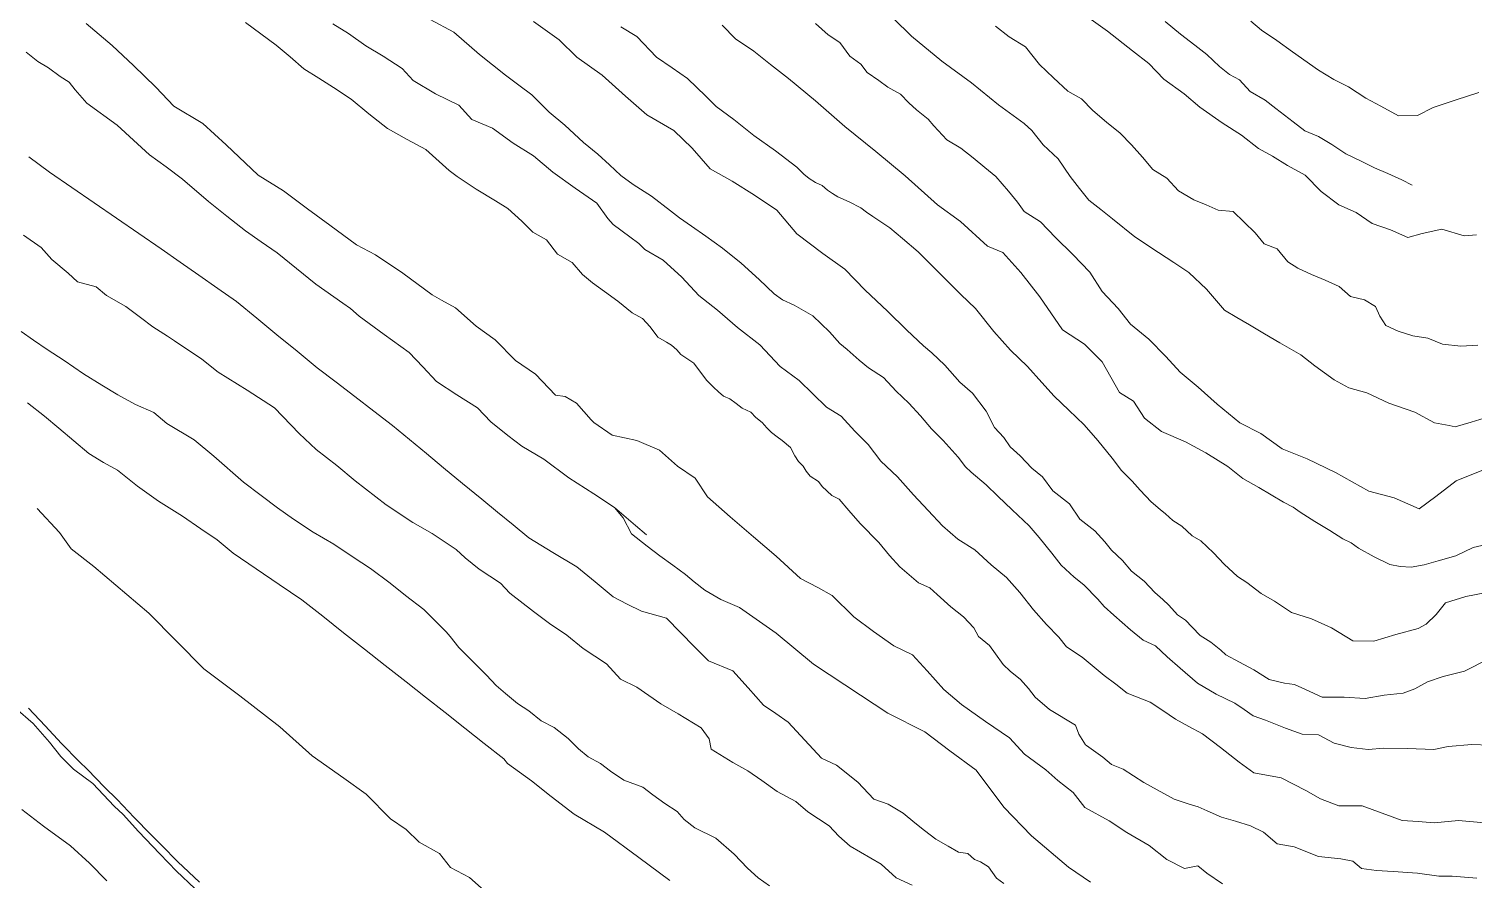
# Model space of a CAD drawing. Extents: x 683321 to 688873, y 7661944 to 7668387.
# Drawn here: x 686883.8 to 687184.1, y 7667573 to 7667749.8 of the extents above; entities that cross this region are included whole.
import ezdxf

# ---------------------------------------------------------------- set-up
doc = ezdxf.new("R2010")
doc.units = 0
doc.header["$MEASUREMENT"] = 0
doc.layers.add('01 CRESTA_Line', color=3, linetype='Continuous', lineweight=20)

msp = doc.modelspace()

# ---------------------------------------------------------------- linework, layer by layer
at = {"layer": '01 CRESTA_Line'}
for points in [[(686895.67, 7667750.93, 4340.25), (686901.09, 7667746.39, 4340.2), (686905.5, 7667742.26, 4340.14), (686910.17, 7667737.74, 4340.07), (686913.88, 7667733.76, 4340.05), (686919.9, 7667730.19, 4340.06), (686924.78, 7667725.73, 4340.04), (686931.47, 7667719.4, 4340.06), (686936.7, 7667716.18, 4340.13), (686941.71, 7667712.42, 4340.19), (686946.34, 7667709.05, 4340.21), (686951.88, 7667704.93, 4340.17), (686955.85, 7667702.83, 4340.16), (686961.54, 7667699.02, 4340.24), (686967.63, 7667694.51, 4340.2), (686969.58, 7667693.43, 4340.19), (686972.47, 7667691.87, 4340.18), (686976.79, 7667688, 4340.18), (686980.72, 7667685.16, 4340.21), (686984.97, 7667680.88, 4340.19), (686989.13, 7667678.05, 4340.16), (686993.3, 7667673.65, 4340.08), (686995.26, 7667673.42, 4340.07), (686997.63, 7667672.03, 4340.04), (687000.7, 7667668.56, 4340.06), (687001.25, 7667668.02, 4340.06), (687005.08, 7667665.36, 4340.06), (687010.16, 7667664.23, 4340.09), (687014.93, 7667662.24, 4340.11), (687018.67, 7667658.91, 4340.11), (687022.35, 7667656.4, 4340.11), (687024.89, 7667652.51, 4340.09), (687029.59, 7667648.38, 4340.07), (687034.43, 7667644.25, 4340.09), (687039.15, 7667640.17, 4340.05), (687044.19, 7667635.57, 4340.03), (687047.83, 7667633.65, 4340), (687050.83, 7667632.05, 4340), (687055.34, 7667627.61, 4340.04), (687059.4, 7667624.53, 4339.94), (687063.66, 7667621.58, 4339.9), (687067.51, 7667619.65, 4339.88), (687070.6, 7667616.35, 4339.82), (687074.02, 7667612.5, 4339.73), (687077.68, 7667609.34, 4339.71), (687082.68, 7667605.79, 4339.68), (687087.67, 7667602.4, 4339.73), (687090.82, 7667599.02, 4339.75), (687095.25, 7667595.74, 4339.79), (687097.74, 7667593.53, 4339.8), (687100.94, 7667591.03, 4339.74), (687103.38, 7667587.91, 4339.69), (687108.45, 7667585.16, 4339.76), (687112.07, 7667582.72, 4339.86), (687116.72, 7667580.01, 4339.96), (687120.39, 7667577.09, 4340.01), (687124.08, 7667575.24, 4340.04), (687126.87, 7667575.78, 4340.09), (687128.73, 7667574.26, 4340.11), (687131.96, 7667572.07, 4340.1)], [(686928.8, 7667751.17, 4350.04), (686931.99, 7667748.83, 4350.19), (686935.19, 7667746.48, 4350.33), (686938.07, 7667744.02, 4350.42), (686940.96, 7667741.55, 4350.45), (686944.03, 7667739.6, 4350.48), (686947.1, 7667737.66, 4350.47), (686950.81, 7667735.23, 4350.37), (686954.45, 7667732.18, 4350.39), (686958.33, 7667729.11, 4350.36), (686962.45, 7667726.83, 4350.34), (686966.29, 7667724.77, 4350.3), (686971.14, 7667720.37, 4350.24), (686972.83, 7667719.17, 4350.22), (686976.79, 7667716.51, 4350.17), (686980.83, 7667714.07, 4350.15), (686983.34, 7667712.47, 4350.15), (686986.29, 7667709.87, 4350.14), (686988.54, 7667707.58, 4350.13), (686991.38, 7667705.99, 4350.1), (686993.72, 7667703, 4350.11), (686996.73, 7667701.24, 4350.12), (686998.91, 7667698.78, 4350.16), (687000.94, 7667697.07, 4350.17), (687003.45, 7667695.24, 4350.06), (687006.22, 7667693.23, 4350.09), (687009.19, 7667690.77, 4350.04), (687011.37, 7667689.61, 4350.1), (687012.97, 7667687.91, 4350.1), (687014.53, 7667685.73, 4350.08), (687016.33, 7667684.69, 4350.06), (687017.43, 7667684.09, 4350.05), (687018.53, 7667683.11, 4350.06), (687019.35, 7667682.15, 4350.06), (687022.07, 7667680.32, 4350.07), (687024.66, 7667676.83, 4350.1), (687026.14, 7667675.32, 4350.13), (687027.19, 7667674.39, 4350.14), (687028.21, 7667673.5, 4350.13), (687029.53, 7667672.92, 4350.12), (687030.82, 7667671.96, 4350.13), (687032.08, 7667670.94, 4350.14), (687033.93, 7667670.11, 4350.16), (687034.96, 7667669.03, 4350.18), (687036.25, 7667668.01, 4350.19), (687037.24, 7667666.87, 4350.2), (687038.16, 7667665.94, 4350.21), (687039.38, 7667665, 4350.23), (687040.43, 7667664.22, 4350.25), (687042.16, 7667662.77, 4350.25), (687043.02, 7667661.06, 4350.24), (687043.78, 7667659.85, 4350.24), (687044.79, 7667658.92, 4350.25), (687045.41, 7667657.86, 4350.24), (687046.21, 7667656.82, 4350.24), (687047.95, 7667655.72, 4350.23), (687048.75, 7667654.7, 4350.23), (687050.72, 7667652.83, 4350.25), (687052.3, 7667652.06, 4350.22), (687054.27, 7667649.71, 4350.21), (687056.61, 7667647.01, 4350.16), (687060.5, 7667643.02, 4350.08), (687062.74, 7667640.34, 4350.04), (687064.87, 7667637.95, 4350.01), (687068.78, 7667634.67, 4349.95), (687071.1, 7667633.62, 4349.89), (687072.65, 7667632.22, 4349.82), (687075.46, 7667629.64, 4349.72), (687078.14, 7667627.59, 4349.67), (687080.25, 7667625.32, 4349.7), (687081.25, 7667623.47, 4349.74), (687083.54, 7667621.62, 4349.79), (687084.76, 7667619.87, 4349.85), (687086.38, 7667617.7, 4349.88), (687087.83, 7667616.26, 4349.8), (687089.96, 7667614.58, 4349.75), (687091.64, 7667612.69, 4349.68), (687093.06, 7667610.89, 4349.67), (687096.03, 7667608.28, 4349.76), (687101.44, 7667605.06, 4349.93), (687102.08, 7667603.18, 4350), (687103.52, 7667600.98, 4349.99), (687103.67, 7667600.81, 4349.93), (687107.07, 7667598.4, 4350), (687108.87, 7667596.85, 4349.76), (687111.35, 7667595.89, 4350.04), (687115.63, 7667593.11, 4349.96), (687119.77, 7667590.86, 4349.95), (687121.9, 7667589.68, 4349.97), (687124.86, 7667588.67, 4349.98), (687126.93, 7667588.08, 4349.99), (687128.77, 7667587.25, 4350), (687131.79, 7667585.89, 4350.01), (687134.69, 7667585.06, 4350.03), (687137.82, 7667584.11, 4350.05), (687140.54, 7667582.77, 4350.03), (687143.32, 7667580.35, 4349.98), (687146.9, 7667579.72, 4349.97), (687151.97, 7667577.72, 4350.04), (687156.62, 7667577.27, 4350.08), (687159.11, 7667576.74, 4350.06), (687160.9, 7667575.23, 4350.03), (687164.03, 7667574.82, 4350.03), (687167.49, 7667574.63, 4350), (687172.52, 7667574.28, 4349.98), (687177, 7667573.68, 4349.89), (687179.78, 7667573.68, 4349.88), (687184.87, 7667573.25, 4349.97)], [(686946.98, 7667750.9, 4360.81), (686950.25, 7667748.87, 4360.81), (686953.82, 7667746.35, 4360.86), (686957.44, 7667744.17, 4360.91), (686961.38, 7667741.58, 4360.95), (686963.64, 7667739.13, 4360.93), (686968.3, 7667736.35, 4360.92), (686973.16, 7667733.96, 4361.01), (686975.86, 7667731.02, 4360.96), (686980.2, 7667729.21, 4360.9), (686984.5, 7667726.05, 4360.84), (686988.68, 7667723.44, 4360.74), (686992.7, 7667720.05, 4360.66), (686997.34, 7667716.7, 4360.64), (687001.85, 7667713.58, 4360.67), (687004.18, 7667710.4, 4360.74), (687005.27, 7667709.17, 4360.8), (687008.73, 7667706.59, 4360.87), (687010.58, 7667705.21, 4360.97), (687011.87, 7667703.98, 4360.95), (687015.67, 7667701.77, 4360.98), (687019.56, 7667698.19, 4360.96), (687023.06, 7667694.38, 4360.33), (687026.97, 7667691.38, 4360.17), (687031.12, 7667687.78, 4360.3), (687035.76, 7667684.12, 4360.44), (687040.01, 7667679.66, 4360.44), (687043.98, 7667676.74, 4360.44), (687049.6, 7667671.2, 4360.39), (687052.69, 7667669.29, 4360.43), (687055.5, 7667666.17, 4360.37), (687058.29, 7667663.42, 4360.4), (687060.94, 7667659.92, 4360.42), (687064.42, 7667656.66, 4360.4), (687067.72, 7667652.92, 4360.33), (687070.78, 7667649.67, 4360.27), (687073.75, 7667646.5, 4360.19), (687076.97, 7667643.75, 4360.17), (687080.48, 7667641.52, 4360.09), (687083.88, 7667638.38, 4360.24), (687087.06, 7667635.75, 4360.3), (687089.84, 7667632.62, 4360.23), (687092.66, 7667629.03, 4360.17), (687095.37, 7667626, 4360.15), (687097.95, 7667623.34, 4360.12), (687099.57, 7667621.37, 4360.14), (687102.78, 7667619.17, 4360.12), (687107.39, 7667615.37, 4360.12), (687109.78, 7667613.56, 4360.16), (687112.17, 7667611.74, 4360.21), (687116.91, 7667609.82, 4360.29), (687119.55, 7667608.08, 4360.36), (687122.2, 7667606.33, 4360.34), (687125.01, 7667604.78, 4360.28), (687127.82, 7667603.22, 4360.23), (687131.58, 7667600.43, 4360.17), (687135.44, 7667597.36, 4360.09), (687138.51, 7667595.15, 4360.09), (687144.18, 7667594.09, 4360.09), (687149.33, 7667591.44, 4360.09), (687152.39, 7667589.72, 4360.12), (687156.21, 7667588.3, 4360.09), (687161, 7667588.25, 4360.17), (687165.19, 7667586.75, 4360.26), (687169.38, 7667585.25, 4359.26), (687172.69, 7667585, 4359.66), (687176, 7667584.75, 4360.26), (687181.09, 7667585.25, 4360.3), (687186.44, 7667584.75, 4360.3)], [(687187.53, 7667600.91, 4370.06), (687183.86, 7667601.06, 4370.13), (687178.89, 7667600.64, 4370.21), (687175.91, 7667599.97, 4370.2), (687170.46, 7667600.17, 4370.14), (687165.57, 7667600.3, 4370.07), (687162.26, 7667599.97, 4370.01), (687158.76, 7667600.4, 4369.94), (687155.22, 7667601.33, 4369.88), (687151.95, 7667603.06, 4369.85), (687148.56, 7667603.21, 4369.87), (687145.06, 7667604.46, 4369.87), (687140.96, 7667606.06, 4369.86), (687138.38, 7667607.01, 4369.84), (687136.47, 7667608.28, 4369.84), (687134.58, 7667609.65, 4369.8), (687130.65, 7667611.49, 4369.73), (687126.82, 7667613.78, 4369.83), (687123.15, 7667616.88, 4370.53), (687120.45, 7667619.24, 4370.94), (687118.08, 7667621.58, 4370.6), (687115.52, 7667622.7, 4370.3), (687112.85, 7667624.86, 4370.35), (687109.39, 7667627.92, 4370.42), (687107.35, 7667629.76, 4370.46), (687106.08, 7667631.27, 4370.48), (687103.12, 7667634.25, 4370.25), (687101.14, 7667635.85, 4370.23), (687098.46, 7667638.33, 4370.25), (687096.47, 7667640.81, 4370.34), (687093.89, 7667644.07, 4370.42), (687091.8, 7667646.51, 4370.47), (687088.25, 7667649.81, 4370.52), (687085.28, 7667652.64, 4370.64), (687082.82, 7667655.02, 4370.7), (687079.72, 7667657.68, 4370.71), (687078.54, 7667658.78, 4370.7), (687076.98, 7667660.75, 4370.72), (687073.89, 7667664.28, 4370.75), (687071.5, 7667666.67, 4370.75), (687069.21, 7667669.41, 4370.74), (687066.72, 7667672.02, 4370.7), (687064.15, 7667674.52, 4370.69), (687061.46, 7667677.36, 4370.68), (687058.4, 7667679.35, 4370.6), (687056.45, 7667680.97, 4370.57), (687053.93, 7667683.19, 4370.57), (687052.42, 7667684.44, 4370.59), (687050.25, 7667686.85, 4370.59), (687046.78, 7667690.2, 4370.58), (687042.91, 7667692.39, 4370.56), (687040.45, 7667693.48, 4370.56), (687038.74, 7667694.78, 4370.58), (687035.65, 7667697.73, 4370.54), (687031.88, 7667701.13, 4370.47), (687028, 7667704.26, 4370.46), (687024.57, 7667706.72, 4370.43), (687021.56, 7667708.83, 4370.4), (687019.05, 7667710.53, 4370.42), (687017.19, 7667712.03, 4370.4), (687013.23, 7667715.07, 4370.33), (687009.43, 7667717.46, 4370.3), (687006.88, 7667719.38, 4370.26), (687004.47, 7667721.58, 4370.19), (687002.07, 7667723.82, 4370.17), (686999.11, 7667726.24, 4370.15), (686995.22, 7667729.83, 4370.17), (686991.99, 7667732.54, 4370.17), (686988.32, 7667736.13, 4370.16), (686985.63, 7667738.16, 4370.17), (686982.86, 7667740.24, 4370.21), (686977.5, 7667744.52, 4370.2), (686972.12, 7667749.19, 4370.11), (686967.19, 7667751.78, 4370.22)], [(686988.69, 7667751.38, 4380.1), (686994.07, 7667747.54, 4380.2), (686997.72, 7667743.97, 4380.14), (687002.98, 7667740.22, 4380.27), (687007.86, 7667735.86, 4380.23), (687012.28, 7667732, 4380.25), (687017.88, 7667728.71, 4380.34), (687021.68, 7667725.07, 4380.29), (687025.43, 7667720.73, 4380.31), (687030, 7667718.18, 4380.37), (687034.64, 7667715.24, 4380.22), (687039.3, 7667712.16, 4380.1), (687043.43, 7667707.2, 4380.12), (687048.9, 7667703.15, 4380.07), (687053.47, 7667699.91, 4379.94), (687057.7, 7667695.54, 4379.98), (687062.3, 7667691.17, 4380.09), (687066.35, 7667687.18, 4380.21), (687069.77, 7667683.94, 4380.31), (687071.51, 7667682.49, 4380.33), (687074.23, 7667679.9, 4380.37), (687077.38, 7667676.41, 4380.32), (687079.99, 7667674.09, 4380.26), (687082.84, 7667670.34, 4380.21), (687084.57, 7667666.92, 4380.26), (687086.49, 7667664.9, 4380.24), (687087.81, 7667662.94, 4380.26), (687089.92, 7667661.05, 4380.24), (687092.34, 7667658.5, 4380.22), (687094.54, 7667656.68, 4380.23), (687096.73, 7667653.77, 4380.15), (687100.18, 7667651.08, 4380.22), (687102.34, 7667647.87, 4380.23), (687105.41, 7667645.46, 4380.33), (687107.53, 7667643.19, 4380.32), (687108.9, 7667641.42, 4380.25), (687111.19, 7667639.28, 4380.33), (687113.03, 7667637.07, 4380.39), (687115.66, 7667635.03, 4380.36), (687117.9, 7667632.62, 4380.37), (687119.56, 7667631.2, 4380.35), (687120.84, 7667630.02, 4380.34), (687122.63, 7667628.03, 4380.36), (687124.26, 7667626.86, 4380.35), (687125.69, 7667625.45, 4380.31), (687127.35, 7667623.71, 4380.28), (687129.58, 7667622.3, 4380.27), (687131.65, 7667620.66, 4380.21), (687132.71, 7667619.66, 4380.21), (687135.55, 7667618.13, 4380.14), (687138.49, 7667616.55, 4380.1), (687141.69, 7667614.54, 4380.02), (687144.85, 7667613.8, 4379.99), (687146.94, 7667613.52, 4379.98), (687149.26, 7667612.49, 4379.99), (687152.73, 7667610.89, 4379.99), (687157.32, 7667610.85, 4380.05), (687161.66, 7667610.57, 4380.09), (687165.59, 7667611.28, 4380.29), (687169.58, 7667611.71, 4379.91), (687171.99, 7667612.58, 4380.27), (687174.61, 7667614.08, 4381.24), (687177.91, 7667615.14, 4381.1), (687182.29, 7667616.29, 4380.32), (687187.38, 7667618.82, 4380.43)], [(687006.89, 7667750.28, 4390.09), (687010.21, 7667748.25, 4390.08), (687014.3, 7667743.98, 4390.11), (687017.51, 7667741.74, 4390.15), (687020.71, 7667739.5, 4390.19), (687024.54, 7667735.88, 4390.2), (687026.7, 7667733.73, 4390.24), (687030.36, 7667731.01, 4390.3), (687034.52, 7667727.64, 4390.33), (687039, 7667724.5, 4390.39), (687043.45, 7667721.08, 4390.4), (687044.89, 7667719.61, 4390.4), (687046, 7667718.75, 4390.4), (687047.33, 7667717.9, 4390.4), (687048.74, 7667717.25, 4390.41), (687049.87, 7667716.32, 4390.43), (687050.91, 7667715.6, 4390.45), (687052, 7667714.91, 4390.46), (687054.34, 7667713.9, 4390.46), (687056.75, 7667712.63, 4390.47), (687057.95, 7667711.72, 4390.46), (687059.25, 7667710.85, 4390.46), (687062.77, 7667708.45, 4390.51), (687065.41, 7667706.22, 4390.54), (687068.69, 7667703.45, 4390.57), (687071.95, 7667700.22, 4390.52), (687074.5, 7667697.69, 4390.48), (687077.54, 7667694.63, 4390.45), (687080.61, 7667691.68, 4390.41), (687084.41, 7667686.9, 4390.36), (687087.93, 7667683.02, 4390.28), (687091.45, 7667679.62, 4390.21), (687094.39, 7667676.3, 4390.22), (687097.01, 7667673.44, 4390.22), (687100.06, 7667670.55, 4390.2), (687103.23, 7667667.48, 4390.19), (687106.08, 7667664.23, 4390.05), (687109.01, 7667660.6, 4390.01), (687110.96, 7667658.01, 4390.01), (687113.2, 7667655.78, 4390.07), (687114.87, 7667653.9, 4390.03), (687117.15, 7667651.48, 4390.04), (687119, 7667649.9, 4390.07), (687120.12, 7667648.97, 4390.08), (687121.63, 7667647.59, 4390.11), (687123.55, 7667646.42, 4390.12), (687125.66, 7667644.46, 4390.14), (687127.48, 7667643.4, 4390.15), (687130.08, 7667640.89, 4390.18), (687132.36, 7667638.5, 4390.21), (687135.12, 7667635.99, 4390.24), (687137.08, 7667634.72, 4390.25), (687140.05, 7667632.43, 4390.29), (687142.82, 7667630.87, 4390.29), (687146.36, 7667628.46, 4390.25), (687150.48, 7667627.17, 4390.24), (687154.65, 7667625.26, 4390.21), (687159.06, 7667622.61, 4390.24), (687163.45, 7667622.49, 4390.27), (687168, 7667623.93, 4390.22), (687172.68, 7667625.17, 4390.19), (687174.32, 7667626.08, 4390.13), (687176.42, 7667628.06, 4390.15), (687178.39, 7667630.47, 4390.18), (687182.61, 7667631.81, 4390.17), (687186.53, 7667632.56, 4390.17)], [(687186.79, 7667642.63, 4397.28), (687184.08, 7667642.02, 4397.47), (687180.48, 7667640.29, 4397.75), (687176.83, 7667639.25, 4398.16), (687173.9, 7667638.39, 4398.53), (687171.2, 7667637.91, 4398.61), (687168.94, 7667638.04, 4398.77), (687166.78, 7667638.46, 4399), (687163.55, 7667640.09, 4399.34), (687160.25, 7667641.88, 4399.76), (687158.73, 7667642.94, 4399.87), (687157, 7667643.79, 4400.07), (687154.3, 7667645.5, 4400.41), (687151.18, 7667647.38, 4400.37), (687148.13, 7667649.38, 4400.33), (687146.65, 7667650.37, 4400.3), (687144.69, 7667651.42, 4400.25), (687139.52, 7667654.45, 4400.23), (687136.2, 7667656.35, 4400.26), (687133.08, 7667658.85, 4400.31), (687128.52, 7667661.66, 4400.35), (687124.27, 7667663.97, 4400.35), (687119.29, 7667666.1, 4400.21), (687115.78, 7667668.88, 4400.14), (687113.46, 7667672.45, 4400.09), (687110.55, 7667674.23, 4400.02), (687106.93, 7667680.61, 4399.84), (687103.3, 7667684.28, 4399.71), (687098.74, 7667687.25, 4399.66), (687094.01, 7667694.12, 4399.77), (687090.05, 7667699.2, 4399.87), (687086.33, 7667703.31, 4399.97), (687083.14, 7667704.68, 4399.9), (687077.48, 7667709.8, 4399.99), (687072.7, 7667713.28, 4399.95), (687065.97, 7667719.27, 4400.09), (687059.9, 7667724.33, 4400.12), (687053.43, 7667729.56, 4400), (687047.31, 7667734.85, 4399.94), (687041.7, 7667739.54, 4399.92), (687038, 7667742.43, 4399.83), (687034.53, 7667745.19, 4399.74), (687030.74, 7667747.74, 4399.66), (687027.92, 7667750.59, 4399.63)], [(687047.37, 7667750.93, 4410.18), (687049.98, 7667748.62, 4410.15), (687052.4, 7667747.02, 4410.17), (687054.47, 7667744.19, 4410.21), (687056.79, 7667742.48, 4410.22), (687058.09, 7667740.8, 4410.18), (687060.51, 7667739.09, 4410.2), (687062.37, 7667737.73, 4410.22), (687064.99, 7667736.29, 4410.28), (687066.78, 7667734.5, 4410.29), (687068.34, 7667733.01, 4410.26), (687070.8, 7667731.1, 4410.27), (687071.98, 7667729.67, 4410.26), (687074.64, 7667726.77, 4410.02), (687077.58, 7667725.02, 4410.24), (687080.12, 7667723.06, 4410.24), (687082.56, 7667721.05, 4410.24), (687084.86, 7667719.14, 4410.23), (687087.46, 7667716.13, 4410.2), (687089.37, 7667713.84, 4410.3), (687090.73, 7667711.9, 4410.32), (687094.14, 7667709.71, 4410.33), (687097.23, 7667706.46, 4410.26), (687100.89, 7667702.96, 4410.38), (687104.37, 7667699.27, 4410.43), (687106.98, 7667695.24, 4410.46), (687110.26, 7667691.67, 4410.38), (687112.87, 7667688.43, 4410.28), (687116.66, 7667685.29, 4410.22), (687120.18, 7667681.7, 4410.37), (687123.16, 7667678.46, 4410.44), (687126.94, 7667675.32, 4410.44), (687130.91, 7667671.82, 4410.36), (687135.6, 7667667.95, 4410.25), (687139.93, 7667665.71, 4410.28), (687144.37, 7667662.5, 4410.24), (687149.62, 7667660.47, 4410.26), (687155.5, 7667657.61, 4410.24), (687162.41, 7667653.74, 4410.3), (687167.71, 7667652.34, 4410.44), (687172.88, 7667650.06, 4410.89), (687176.35, 7667652.63, 4411.08), (687180.6, 7667655.89, 4411.19), (687186.64, 7667658.29, 4411.96)], [(687063.56, 7667752.02, 4419.85), (687067.31, 7667748.35, 4419.88), (687073.6, 7667743.15, 4419.86), (687079.81, 7667738.63, 4419.78), (687085.39, 7667734.04, 4419.72), (687090.71, 7667730.17, 4419.78), (687092.35, 7667728.69, 4419.79), (687094.67, 7667725.72, 4419.89), (687097.78, 7667722.79, 4419.94), (687100.3, 7667719.12, 4419.94), (687102.26, 7667716.67, 4419.78), (687104.22, 7667714.22, 4419.83), (687106.66, 7667712.27, 4419.86), (687109.11, 7667710.31, 4419.9), (687113.75, 7667706.63, 4420.09), (687118.69, 7667703.34, 4420.17), (687121.83, 7667701.26, 4420.19), (687124.98, 7667699.18, 4420.12), (687128.66, 7667695.7, 4420.08), (687132.38, 7667691.33, 4420.06), (687134.98, 7667689.83, 4420.05), (687137.59, 7667688.33, 4420), (687140.75, 7667686.46, 4420.02), (687143.91, 7667684.59, 4420.05), (687148.28, 7667682.08, 4420.08), (687151.16, 7667679.75, 4420.06), (687155.2, 7667676.88, 4420.07), (687158.27, 7667675.18, 4420.11), (687161.97, 7667674.17, 4420.13), (687166.59, 7667671.99, 4420.07), (687172.01, 7667670.15, 4420.11), (687176.06, 7667667.89, 4420.29), (687179.11, 7667667.36, 4420.37), (687180.4, 7667667.11, 4420.41), (687183.69, 7667668.08, 4420.41), (687187.31, 7667669.2, 4420.41)], [(687084.77, 7667750.4, 4430.23), (687087.59, 7667748.17, 4430.26), (687091.02, 7667746.08, 4430.29), (687093.94, 7667742.46, 4430.25), (687096.87, 7667739.63, 4430.2), (687099.83, 7667736.86, 4430.19), (687102.67, 7667735.31, 4430.21), (687105.03, 7667732.86, 4430.21), (687107.87, 7667730.42, 4430.19), (687110.68, 7667728.17, 4430.21), (687113.07, 7667725.76, 4430.21), (687115.32, 7667723.2, 4430.22), (687117.5, 7667720.62, 4430.18), (687120.39, 7667718.77, 4430.19), (687122.81, 7667716.15, 4430.2), (687126.05, 7667714.29, 4430.2), (687128.6, 7667713.25, 4430.13), (687131.11, 7667712.18, 4430.16), (687134.19, 7667711.9, 4430.26), (687136.46, 7667709.66, 4430.22), (687138.77, 7667707.42, 4430.2), (687140.68, 7667705.15, 4430.18), (687143.34, 7667704.09, 4430.17), (687145.6, 7667701.42, 4430.11), (687147.67, 7667700.12, 4430.09), (687150.52, 7667698.8, 4430.12), (687153.34, 7667697.59, 4430.15), (687156.26, 7667696.27, 4430.16), (687158.57, 7667694.18, 4430.09), (687161.5, 7667693.51, 4430.07), (687163.78, 7667692.13, 4430.05), (687164.71, 7667690.13, 4429.99), (687165.97, 7667688.14, 4430.01), (687168.55, 7667686.97, 4430.05), (687171.59, 7667685.98, 4429.97), (687174.69, 7667685.51, 4429.99), (687177.72, 7667684.25, 4430.09), (687181.52, 7667683.87, 4430.16), (687185.11, 7667684.04, 4430.18)], [(687184.78, 7667707, 4445.73), (687182.27, 7667706.78, 4444.59), (687177.6, 7667708.18, 4444.17), (687173.53, 7667707.28, 4442.04), (687170.56, 7667706.46, 4440.65), (687166.91, 7667708.06, 4440.64), (687163.11, 7667709.38, 4440.56), (687159.75, 7667711.63, 4440.47), (687156.18, 7667713.26, 4440.55), (687152.49, 7667716.05, 4440.48), (687149.18, 7667719.44, 4440.4), (687145.49, 7667721.46, 4440.39), (687142.37, 7667723.36, 4440.35), (687139.48, 7667724.97, 4440.35), (687135.94, 7667727.72, 4440.45), (687131.89, 7667730.29, 4440.52), (687127.3, 7667733.55, 4440.38), (687124.04, 7667736.36, 4440.37), (687119.75, 7667739.38, 4440.3), (687116.68, 7667742.66, 4440.3), (687113.28, 7667745.25, 4440.27), (687108.05, 7667749.35, 4440.31), (687104.65, 7667751.77, 4440.27)], [(687120.04, 7667751.37, 4450.44), (687123.27, 7667748.73, 4449.9), (687126.23, 7667746.48, 4449.95), (687128.71, 7667744.51, 4450.19), (687131.34, 7667742.02, 4450.33), (687133.45, 7667740.35, 4450.29), (687135.51, 7667739.27, 4450.28), (687137.72, 7667736.85, 4450.06), (687140.84, 7667735, 4450.09), (687143.1, 7667733.31, 4450.09), (687146.68, 7667730.53, 4450.14), (687149.1, 7667728.67, 4450.15), (687151.98, 7667727.47, 4450.13), (687154.71, 7667725.8, 4450.2), (687157.65, 7667723.85, 4450.18), (687160.98, 7667722.28, 4450.1), (687163.63, 7667720.92, 4450.02), (687166.4, 7667719.8, 4450.11), (687169.29, 7667718.45, 4450.2), (687171.46, 7667717.33, 4450.29)], [(687137.85, 7667751.46, 4460.17), (687140.08, 7667749.55, 4460.36), (687143.3, 7667747.46, 4460.21), (687146.56, 7667745.05, 4460.35), (687151.97, 7667741.25, 4460.51), (687155.17, 7667739.3, 4460.75), (687158.21, 7667737.79, 4460.55), (687161.76, 7667735.42, 4460.66), (687164.9, 7667733.74, 4460.99), (687168.58, 7667731.73, 4460.74), (687172.53, 7667731.85, 4460.95), (687175.83, 7667733.48, 4461.2), (687180.56, 7667735.11, 4461.41), (687185.27, 7667736.59, 4461.41)], [(687104.5, 7667572.4, 4329.84), (687099.96, 7667575.5, 4329.85), (687092.25, 7667582.05, 4329.89), (687086.5, 7667588.01, 4329.9), (687080.78, 7667595.73, 4329.98), (687075.31, 7667599.7, 4329.9), (687070.09, 7667603.67, 4329.85), (687062.41, 7667607.54, 4329.72), (687056.68, 7667611.27, 4329.79), (687046.91, 7667617.71, 4329.91), (687039.19, 7667624.16, 4329.9), (687031.52, 7667629.55, 4329.96), (687027.64, 7667631.21, 4329.97), (687024.31, 7667633.13, 4330.01), (687022.08, 7667634.84, 4330.03), (687020.33, 7667636.41, 4330.05), (687017.67, 7667638.3, 4330.07), (687014.99, 7667640.3, 4330.02), (687012.36, 7667642.26, 4329.93), (687009.08, 7667644.84, 4329.54), (687007.36, 7667648.18, 4329.65), (687005.54, 7667650.3, 4329.9), (687001.22, 7667653.19, 4329.91), (686996.07, 7667656.49, 4329.96), (686990.85, 7667660.34, 4330), (686986.29, 7667663.08, 4330.07), (686983.34, 7667665.29, 4330.14), (686979.82, 7667668.16, 4330.2), (686977.04, 7667671.01, 4330.18), (686972.78, 7667673.77, 4330.2), (686968.51, 7667676.53, 4330.24), (686965.68, 7667679.54, 4330.23), (686962.85, 7667682.56, 4330.24), (686957.65, 7667686.32, 4330.26), (686952.45, 7667690.08, 4330.2), (686950.64, 7667691.67, 4330.2), (686949.07, 7667692.83, 4330.2), (686943.4, 7667696.76, 4330.17), (686939.39, 7667700, 4330.17), (686935.39, 7667703.24, 4330.14), (686932.09, 7667705.54, 4330.16), (686928.8, 7667707.83, 4330.18), (686924.95, 7667710.88, 4330.19), (686921.11, 7667713.92, 4330.18), (686915.72, 7667718.62, 4330.25), (686912.29, 7667721.13, 4330.28), (686908.86, 7667723.63, 4330.28), (686905.51, 7667726.72, 4330.27), (686902.15, 7667729.8, 4330.24), (686895.78, 7667734.41, 4330.16), (686893.39, 7667737.15, 4330.1), (686892.12, 7667738.75, 4330.07), (686890.29, 7667739.95, 4330.03), (686887.83, 7667741.76, 4330.02), (686885.64, 7667743.07, 4330.03), (686883.19, 7667745, 4330.04)], [(686883.72, 7667723.24, 4320), (686888.02, 7667720.05, 4319.95), (686892.67, 7667716.86, 4319.91), (686897.32, 7667713.67, 4319.88), (686901.97, 7667710.47, 4319.88), (686906.62, 7667707.28, 4319.88), (686911.27, 7667704.08, 4319.85), (686915.19, 7667701.34, 4319.86), (686919.11, 7667698.6, 4319.81), (686923.03, 7667695.86, 4319.83), (686926.94, 7667693.12, 4319.93), (686931.14, 7667689.68, 4319.92), (686935.33, 7667686.24, 4319.97), (686939.52, 7667682.8, 4320.04), (686943.71, 7667679.36, 4320.1), (686947.64, 7667676.36, 4320.13), (686951.56, 7667673.37, 4320.15), (686955.48, 7667670.37, 4320.14), (686959.4, 7667667.38, 4320.15), (686962.92, 7667664.45, 4320.19), (686966.43, 7667661.53, 4320.19), (686969.95, 7667658.6, 4320.17), (686973.93, 7667655.34, 4320.17), (686977.92, 7667652.08, 4320.17), (686981.19, 7667649.38, 4320.16), (686984.47, 7667646.68, 4320.01), (686987.75, 7667643.98, 4319.94), (686992.72, 7667640.97, 4319.9), (686997.7, 7667637.97, 4319.87), (687001.49, 7667634.85, 4319.83), (687005.29, 7667631.73, 4319.79), (687008.21, 7667630.24, 4319.82), (687011.14, 7667628.75, 4319.84), (687016.33, 7667627.29, 4319.94), (687019.24, 7667624.33, 4319.94), (687022.16, 7667621.37, 4319.95), (687025.07, 7667618.41, 4319.96), (687030.17, 7667616.35, 4320.01), (687033.34, 7667612.79, 4319.94), (687036.5, 7667609.23, 4319.87), (687039.08, 7667607.45, 4319.88), (687041.65, 7667605.67, 4319.89), (687045.12, 7667601.93, 4319.8), (687048.6, 7667598.19, 4319.74), (687051.7, 7667596.75, 4319.73), (687056.17, 7667593.18, 4319.79), (687059.5, 7667589.67, 4319.81), (687062.43, 7667588.61, 4319.83), (687065.57, 7667586.77, 4319.85), (687068.02, 7667584.74, 4319.86), (687070.04, 7667583.17, 4319.88), (687072.4, 7667581.38, 4319.92), (687074.94, 7667579.87, 4319.94), (687077.11, 7667578.65, 4319.92), (687079, 7667578.4, 4319.91), (687080.44, 7667577.15, 4319.92), (687081.65, 7667576.61, 4319.92), (687083.33, 7667575.61, 4319.95), (687084.97, 7667573.24, 4319.99), (687086.48, 7667572.16, 4319.97)], [(686882.61, 7667706.93, 4310.1), (686886.31, 7667704.36, 4310.11), (686888.51, 7667701.9, 4310.13), (686891.9, 7667699.08, 4310.17), (686893.88, 7667697.26, 4310.21), (686897.74, 7667696.18, 4310.25), (686899.91, 7667694.41, 4310.26), (686903.95, 7667692.1, 4310.25), (686906.94, 7667689.83, 4310.28), (686909.5, 7667687.88, 4310.26), (686912.59, 7667685.94, 4310.18), (686914.07, 7667684.97, 4310.18), (686919.75, 7667681.13, 4310.11), (686923.14, 7667678.44, 4310.08), (686929.13, 7667674.73, 4310.05), (686934.84, 7667671.02, 4310.03), (686939.98, 7667665.73, 4310.04), (686943.47, 7667662.36, 4310.03), (686947.77, 7667659.08, 4310.04), (686951.64, 7667655.87, 4310.1), (686958.07, 7667650.86, 4309.98), (686963.58, 7667647.22, 4310.01), (686967.61, 7667644.92, 4310.04), (686972.65, 7667641.59, 4310.06), (686974.51, 7667639.86, 4310.06), (686977.38, 7667637.51, 4310.08), (686981.85, 7667634.58, 4310.09), (686983.81, 7667632.52, 4310.07), (686988.68, 7667628.7, 4310.07), (686992.02, 7667626.21, 4310.09), (686995.66, 7667623.8, 4310.09), (686999.05, 7667620.98, 4310.08), (687003.91, 7667617.84, 4310.1), (687006.77, 7667614.6, 4310.1), (687010.17, 7667612.95, 4310.12), (687015.19, 7667609.52, 4310.12), (687018.81, 7667607.39, 4310.11), (687023.55, 7667604.48, 4310.12), (687025.22, 7667602.23, 4310.1), (687025.64, 7667600.03, 4310.13), (687030.13, 7667597.27, 4310.13), (687033.3, 7667595.54, 4310.14), (687036.17, 7667593.54, 4310.15), (687039.39, 7667591.26, 4310.15), (687043.26, 7667589.21, 4310.15), (687045.73, 7667587.02, 4310.11), (687050.18, 7667584.14, 4310.07), (687052.19, 7667582, 4310.06), (687054.56, 7667579.88, 4310.05), (687060.97, 7667576.17, 4310), (687064.11, 7667573.31, 4309.98), (687067.47, 7667571.75, 4309.99)], [(687037.76, 7667571.67, 4299.89), (687035.4, 7667573.34, 4299.88), (687033.19, 7667575.32, 4299.89), (687030.45, 7667578.26, 4299.91), (687026.64, 7667581.55, 4299.93), (687022.26, 7667583.72, 4299.96), (687020.04, 7667585.41, 4299.96), (687018.58, 7667587.13, 4299.96), (687016.04, 7667588.78, 4299.97), (687013.52, 7667590.58, 4300.01), (687011.41, 7667592.18, 4300.02), (687007.51, 7667593.6, 4300), (687004.73, 7667595.46, 4299.98), (687002.65, 7667597.09, 4299.95), (687000.06, 7667598.45, 4299.91), (686998.08, 7667600.14, 4299.87), (686995.94, 7667602.28, 4299.83), (686993, 7667604.57, 4299.79), (686990.26, 7667605.97, 4299.8), (686987.7, 7667608.02, 4299.79), (686985.34, 7667609.53, 4299.78), (686982.9, 7667611.62, 4299.81), (686980.91, 7667613.31, 4299.84), (686978.91, 7667615.47, 4299.87), (686976.18, 7667618.19, 4299.93), (686973.18, 7667621.23, 4300), (686971.38, 7667623.48, 4300.04), (686970.55, 7667624.43, 4300.05), (686965.89, 7667629.13, 4300.04), (686962.11, 7667632.04, 4300.01), (686958.86, 7667634.58, 4299.99), (686954.8, 7667637.62, 4299.97), (686951.21, 7667640, 4299.99), (686947.15, 7667642.69, 4300.01), (686942.89, 7667645.22, 4300.01), (686938.81, 7667647.92, 4300.02), (686935.46, 7667650.26, 4300.06), (686932.05, 7667652.79, 4300.09), (686928.41, 7667655.59, 4300.1), (686922.22, 7667661.02, 4300.13), (686918.16, 7667664.37, 4300.17), (686912.43, 7667667.81, 4300.15), (686909.74, 7667670.05, 4300.15), (686905.96, 7667671.74, 4300.15), (686902.23, 7667673.73, 4300.16), (686898.92, 7667675.75, 4300.2), (686895.12, 7667678.08, 4300.19), (686891.11, 7667680.9, 4300.19), (686887.54, 7667683.2, 4300.18), (686884.73, 7667685.1, 4300.17), (686882.18, 7667686.89, 4300.15)], [(686883.46, 7667672.05, 4289.8), (686887.03, 7667669.31, 4289.84), (686889.96, 7667666.81, 4289.85), (686893.08, 7667664.17, 4289.82), (686896.19, 7667661.53, 4289.86), (686899.27, 7667659.65, 4289.89), (686902.16, 7667658.11, 4289.89), (686906.37, 7667654.72, 4289.93), (686910.74, 7667651.63, 4289.97), (686915.72, 7667648.49, 4289.99), (686919.52, 7667645.91, 4290.03), (686922.9, 7667643.56, 4290.06), (686926.27, 7667640.84, 4290.09), (686931.03, 7667637.59, 4290.12), (686935.78, 7667634.34, 4290.12), (686940.53, 7667631.09, 4290.09), (686944.87, 7667627.69, 4290.09), (686949.2, 7667624.28, 4290.03), (686953.54, 7667620.88, 4289.99), (686957.88, 7667617.48, 4290.02), (686962.21, 7667614.08, 4289.97), (686966.27, 7667610.87, 4290.05), (686970.33, 7667607.66, 4290.01), (686974.39, 7667604.45, 4289.99), (686978.44, 7667601.25, 4289.97), (686982.5, 7667598.04, 4289.98), (686983.31, 7667597.05, 4289.98), (686988.29, 7667593.45, 4289.96), (686992.35, 7667590.21, 4289.99), (686997.14, 7667586.57, 4289.96), (687003.45, 7667582.77, 4289.89), (687010.63, 7667577.56, 4289.84), (687017.05, 7667572.73, 4289.87)], [(686885.5, 7667650.1, 4280.59), (686890.12, 7667645.09, 4280.39), (686892.54, 7667641.73, 4280.31), (686897.27, 7667638.05, 4280.25), (686908.73, 7667628.31, 4280.2), (686920.12, 7667616.74, 4280.06), (686927.64, 7667611.12, 4280), (686935.96, 7667604.72, 4279.95), (686942.67, 7667598.7, 4280.01), (686949.23, 7667594.06, 4280.08), (686953.88, 7667590.69, 4280.12), (686958.99, 7667585.55, 4280.17), (686962.22, 7667583.34, 4280.2), (686964.91, 7667580.7, 4280.26), (686969.12, 7667578.36, 4280.3), (686971.43, 7667575.43, 4280.3), (686975.37, 7667573.38, 4280.3), (686978.44, 7667570.7, 4280.28)], [(687005.54, 7667650.3, 4329.9), (687009.93, 7667646.58, 4329.97), (687012.22, 7667644.6, 4330.01)], [(686880.99, 7667608.59, 4280.54), (686884.62, 7667605.43, 4280.11), (686888.05, 7667601.51, 4279.68), (686890.4, 7667598.57, 4279.41), (686893.06, 7667595.88, 4279.23), (686897.04, 7667592.92, 4278.74), (686901.48, 7667588.22, 4278.21), (686903.35, 7667586.46, 4278.07), (686906.58, 7667582.91, 4277.79), (686910.98, 7667578.28, 4277.43), (686914.46, 7667574.71, 4277.08), (686918.24, 7667571.1, 4276.66)], [(686919.22, 7667572.44, 4276.64), (686914.72, 7667576.66, 4277.1), (686911.36, 7667580.07, 4277.43), (686909.13, 7667582.31, 4277.63), (686905.66, 7667585.85, 4277.97), (686902.1, 7667589.58, 4278.24), (686899.49, 7667592.16, 4278.58), (686895.95, 7667595.81, 4278.93), (686894.19, 7667597.52, 4279.12), (686890.55, 7667601.22, 4279.54), (686887.11, 7667604.92, 4279.91), (686883.65, 7667608.61, 4280.3)], [(686882.27, 7667587.54, 4270.32), (686886.81, 7667584.07, 4270.25), (686892.38, 7667579.97, 4270.22), (686896.33, 7667576.35, 4270.27), (686899.99, 7667572.67, 4270.28)]]:
    msp.add_polyline3d(points, dxfattribs=at)

doc.saveas('drawing.dxf')
